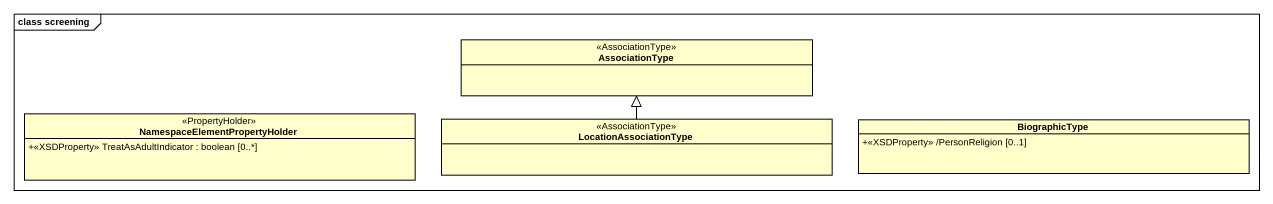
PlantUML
@startuml
mainframe class screening
hide circle
hide empty members
skinparam classAttributeIconSize 0
class AssociationType <<AssociationType>>
class "NamespaceElementPropertyHolder" as NamespaceElementPropertyHold <<PropertyHolder>> {
  +<<XSDProperty>> TreatAsAdultIndicator : boolean [0..*]
}
class LocationAssociationType <<AssociationType>>
class BiographicType {
  +<<XSDProperty>> /PersonReligion [0..1]
}
LocationAssociationType -up-|> AssociationType
@enduml
